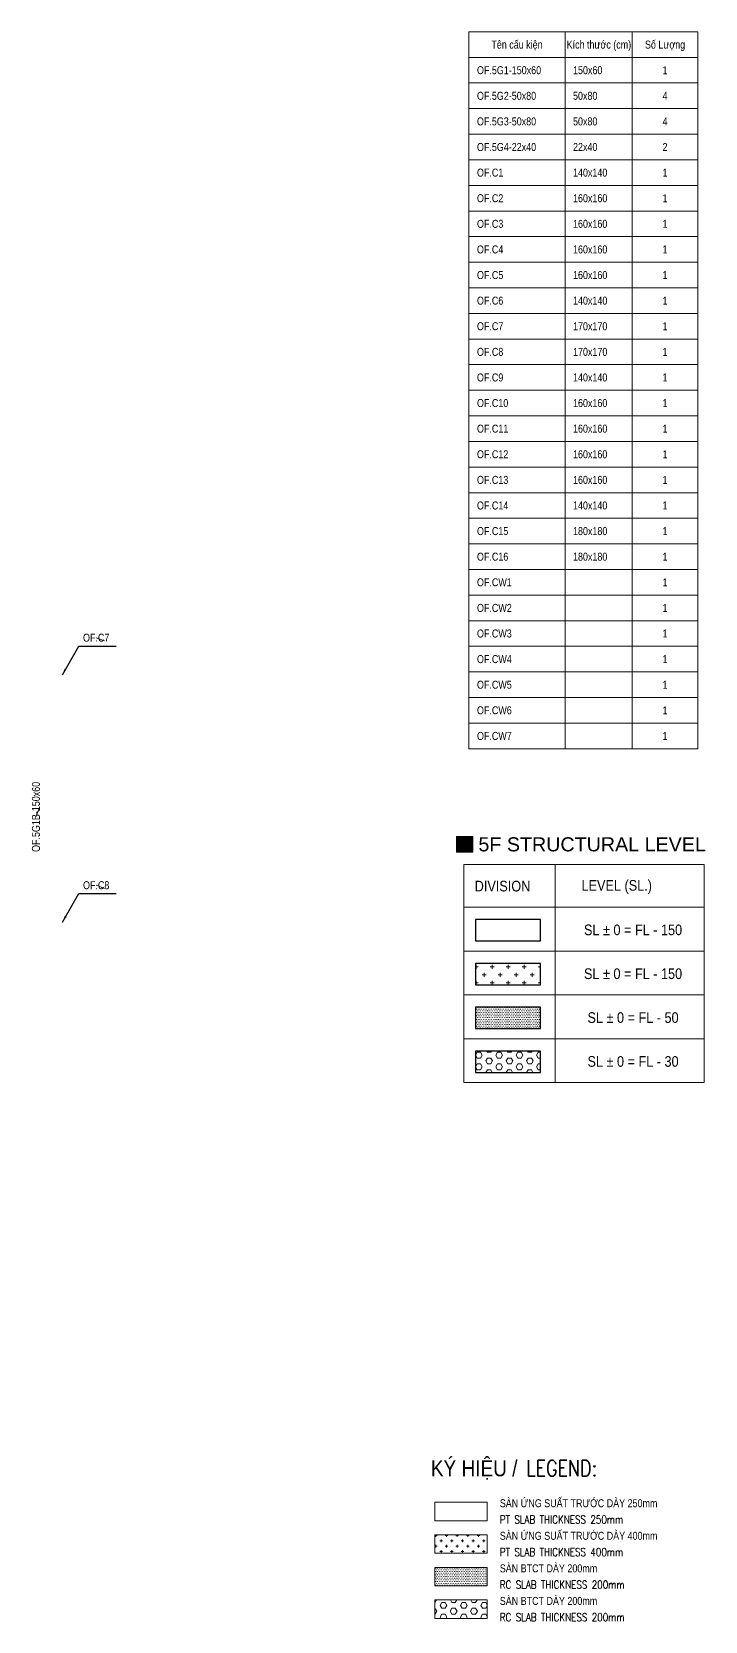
# Model space of a CAD drawing. Header units: millimetres. Extents: x -228566 to 117118, y -18667 to 244055.
# Drawn here: x 85567 to 117118, y 20291 to 94782 of the extents above; entities that cross this region are included whole.
import ezdxf
from ezdxf.enums import TextEntityAlignment as Align

# ---------------------------------------------------------------- set-up
doc = ezdxf.new("R2010")
doc.units = ezdxf.units.MM
doc.layers.get('0').update_dxf_attribs({"lineweight": 20})
doc.layers.get('Defpoints').update_dxf_attribs({"color": 151, "lineweight": 9})
doc.layers.add('$0$2020-08-14', color=2, linetype='Continuous', plot=False)
doc.layers.add('$0$FOOTING BOTTOM LEVEL$0$@ SL+100 EL-1.3', color=11, linetype='Continuous')
doc.layers.add('$0$FOOTING BOTTOM LEVEL$0$@ SL+300 EL-1.1', color=41, linetype='Continuous')
for name, color, linetype, lineweight in [('$0$NDC_S_HATCH MATERIAL', 251, 'Continuous', 13), ('$1$NDC_S_THIN LINE', 8, 'Continuous', 9), ('$3$NDC_S_VN TEXT', 7, 'Continuous', 20), ('NDC_S_ANNO', 7, 'Continuous', 20), ('NDC_S_CONTINUOUS', 3, 'Continuous', 20), ('NDC_S_DIM', 1, 'Continuous', 15), ('NDC_S_ENG TEXT', 2, 'Continuous', 20), ('NDC_S_HATCH MATERIAL', 8, 'Continuous', 13), ('NDC_S_VN TEXT', 7, 'Continuous', 20), ('NDC_Table', 3, 'Continuous', 20)]:
    doc.layers.add(name, color=color, linetype=linetype, lineweight=lineweight)
doc.styles.add('$0$FOOTING BOTTOM LEVEL$0$AREA MENSURATION$0$Style-Arial', font='arial.ttf')
doc.styles.add('$0$NDC_ARIAL', font='arial.ttf', dxfattribs={"width": 0.85})
doc.styles.add('ARIAL', font='arial.ttf', dxfattribs={"width": 0.8})
doc.styles.add('NDC_ARIAL', font='arial.ttf', dxfattribs={"width": 0.85})
doc.styles.add('NDC_DIM', font='', dxfattribs={"width": 0.75})
doc.styles.add('NDC_EN TXT', font='romans.shx', dxfattribs={"width": 0.8})
doc.styles.add('NDC_VIE TXT', font='arial.ttf', dxfattribs={"width": 0.8})
doc.styles.get('NDC_DIM').set_extended_font_data('Dotum')
doc.dimstyles.new('NDC_dim_150', dxfattribs={"dimscale": 150, "dimtxt": 2.5, "dimasz": 1.5, "dimexe": 1.5, "dimexo": 2.5, "dimgap": 1, "dimtad": 1, "dimdec": 0, "dimzin": 0, "dimdsep": 46, "dimtxsty": 'NDC_DIM', "dimblk": 'DIMMARK', "dimcen": 0.09, "dimdle": 1.2, "dimclrd": 1, "dimclre": 1, "dimclrt": 3, "dimadec": 0, "dimazin": 0, "dimtfac": 1, "dimtdec": 0, "dimtix": 1, "dimtofl": 0, "dimtmove": 0, "dimatfit": 3, "dimfxl": 8, "dimfxlon": 1, "dimtolj": 1, "dimtzin": 0, "dimarcsym": 0})
doc.dimstyles.new('NDC_dim_iso', dxfattribs={"dimtxt": 2.5, "dimasz": 1, "dimexe": 1.5, "dimexo": 2.5, "dimgap": 1, "dimtad": 1, "dimdec": 0, "dimzin": 0, "dimdsep": 46, "dimtxsty": 'NDC_DIM', "dimblk": 'DIMMARK', "dimcen": 0.09, "dimdle": 1.2, "dimclrd": 1, "dimclre": 1, "dimclrt": 3, "dimadec": 0, "dimazin": 0, "dimtfac": 1, "dimtdec": 0, "dimtix": 1, "dimtofl": 0, "dimtmove": 0, "dimatfit": 3, "dimfxl": 8, "dimfxlon": 1, "dimtolj": 1, "dimtzin": 0, "dimarcsym": 0})

# ---------------------------------------------------------------- blocks, each defined once
blk = doc.blocks.new('DIMMARK')
at = {"layer": 'NDC_S_DIM', "color": 1}
blk.add_line((-1.5, 0), (1, 0), dxfattribs=at)
at = {"layer": 'NDC_S_DIM', "color": 2, "const_width": 0.1}
blk.add_lwpolyline([(-0.42, -0.42), (0.42, 0.42)], dxfattribs=at)
blk = doc.blocks.new('*U210')
at = {"layer": 'NDC_S_ANNO', "ltscale": 0.8, "style": 'ARIAL', "width": 0.8, "flags": 1}
blk.add_attdef('CHU_THICH', text='', height=2.5, dxfattribs=at).set_placement((0, 0), align=Align.MIDDLE_CENTER)
at = {"layer": 'NDC_S_ANNO', "ltscale": 0.8, "style": 'ARIAL', "width": 0.8}
blk.add_attdef('TEN', text='', height=2.5, dxfattribs=at).set_placement((-2.58, 1.03), align=Align.MIDDLE_CENTER)
at = {"layer": 'Defpoints'}
blk.add_leader([(0, 0), (-2.58, 1.03)], dimstyle='NDC_dim_iso', override={"dimgap": 0.625, "dimtad": 0}, dxfattribs=at)

msp = doc.modelspace()

# ---------------------------------------------------------------- hatches: boundary and pattern name
at = {"layer": '$0$NDC_S_HATCH MATERIAL'}
h = msp.add_hatch(dxfattribs=at)
h.set_pattern_fill('DOTS', color=256, scale=50)
h.paths.add_polyline_path([(104450.3, 22814), (104450.3, 21949.9), (106908.6, 21949.9), (106908.6, 22814)])
h = msp.add_hatch(dxfattribs=at)
h.set_pattern_fill('HEX', color=256, scale=50)
h.paths.add_polyline_path([(104450.3, 21288), (104450.3, 20423.9), (106908.6, 20423.9), (106908.6, 21288)])
at = {"layer": '$1$NDC_S_THIN LINE', "ltscale": 100}
h = msp.add_hatch(color=251, dxfattribs=at)
h.dxf.hatch_style = 1
h.paths.add_polyline_path([(106229.1, 57066.8), (105459, 57066.8), (105459, 56334.6), (106229.1, 56334.6)])
at = {"layer": 'NDC_S_HATCH MATERIAL', "ltscale": 500}
h = msp.add_hatch(dxfattribs=at)
h.set_pattern_fill('CROSS', color=256, scale=1000, pattern_type=2)
h.set_pattern_definition([(0, (-3067.03, 5309.89), (250, 250), [125, -375]), (90, (-3004.53, 5247.39), (-250, 250), [125, -375])])
h.paths.add_polyline_path([(104450.3, 24340), (104450.3, 23475.9), (106908.6, 23475.9), (106908.6, 24340)])

# ---------------------------------------------------------------- linework, layer by layer
msp.add_lwpolyline([(105459, 57066.8), (106229.1, 57066.8), (106229.1, 56334.6), (105459, 56334.6)], close=True)
at = {"layer": 'NDC_S_CONTINUOUS'}
for points in [[(104450.3, 25866), (106908.6, 25866), (106908.6, 25001.9), (104450.3, 25001.9)], [(104450.3, 24340), (106908.6, 24340), (106908.6, 23475.9), (104450.3, 23475.9)], [(104450.3, 22814), (106908.6, 22814), (106908.6, 21949.9), (104450.3, 21949.9)], [(104450.3, 21288), (106908.6, 21288), (106908.6, 20423.9), (104450.3, 20423.9)]]:
    msp.add_lwpolyline(points, close=True, dxfattribs=at)
at = {"layer": 'NDC_Table'}
for p, q in [((106049.9, 94781.8), (106049.9, 61181.8)), ((106049.9, 94781.8), (116774.9, 94781.8)), ((110549.9, 94781.8), (110549.9, 61181.8)), ((113699.9, 94781.8), (113699.9, 61181.8)), ((116774.9, 94781.8), (116774.9, 61181.8)), ((106049.9, 93581.8), (116774.9, 93581.8)), ((106049.9, 92381.8), (116774.9, 92381.8)), ((106049.9, 91181.8), (116774.9, 91181.8)), ((106049.9, 89981.8), (116774.9, 89981.8)), ((106049.9, 89981.8), (116774.9, 89981.8)), ((106049.9, 88781.8), (116774.9, 88781.8)), ((106049.9, 87581.8), (116774.9, 87581.8)), ((106049.9, 86381.8), (116774.9, 86381.8)), ((106049.9, 85181.8), (116774.9, 85181.8)), ((106049.9, 83981.8), (116774.9, 83981.8)), ((106049.9, 82781.8), (116774.9, 82781.8)), ((106049.9, 81581.8), (116774.9, 81581.8)), ((106049.9, 80381.8), (116774.9, 80381.8)), ((106049.9, 79181.8), (116774.9, 79181.8)), ((106049.9, 77981.8), (116774.9, 77981.8)), ((106049.9, 76781.8), (116774.9, 76781.8)), ((106049.9, 75581.8), (116774.9, 75581.8)), ((106049.9, 74381.8), (116774.9, 74381.8)), ((106049.9, 73181.8), (116774.9, 73181.8)), ((106049.9, 71981.8), (116774.9, 71981.8)), ((106049.9, 70781.8), (116774.9, 70781.8)), ((106049.9, 69581.8), (116774.9, 69581.8)), ((106049.9, 68381.8), (116774.9, 68381.8)), ((106049.9, 67181.8), (116774.9, 67181.8)), ((106049.9, 65981.8), (116774.9, 65981.8)), ((106049.9, 64781.8), (116774.9, 64781.8)), ((106049.9, 63581.8), (116774.9, 63581.8)), ((106049.9, 62381.8), (116774.9, 62381.8)), ((106049.9, 61181.8), (116774.9, 61181.8))]:
    msp.add_line(p, q, dxfattribs=at)

# ---------------------------------------------------------------- block references
at = {"layer": 'NDC_S_VN TEXT', "xscale": 150, "yscale": 150, "zscale": 150}
for p, values in [((88970.5, 66230.8), {'TEN': 'OF.C7'}), ((88970.5, 54630.8), {'TEN': 'OF.C8'})]:
    msp.add_blockref('*U210', p, dxfattribs=at).add_auto_attribs(values)
at = {"layer": 'NDC_S_VN TEXT'}
ref = msp.add_blockref('*U210', (85916.2, 58373.1), dxfattribs=dict(at, xscale=150, yscale=150, zscale=150, rotation=90))
ref.add_attrib('TEN', 'OF.5G1B-150x60', dxfattribs={"layer": 'NDC_S_ANNO', "ltscale": 0.8, "height": 375, "rotation": 90, "style": 'ARIAL', "width": 0.8}).set_placement((85759.9, 57986.3), align=Align.MIDDLE_CENTER)

# ---------------------------------------------------------------- texts
at = {"style": '$0$FOOTING BOTTOM LEVEL$0$AREA MENSURATION$0$Style-Arial'}
msp.add_text('5F STRUCTURAL LEVEL', height=660, dxfattribs=at).set_placement((106492.8, 57030.6), align=Align.TOP_LEFT)
at = {"layer": 'NDC_S_ENG TEXT', "attachment_point": 1, "line_spacing_factor": 0.7, "style": 'NDC_EN TXT'}
for s, insert, char_height in [('LEGEND:', (108737.2, 27833.5), 750), ('PT SLAB THICKNESS 250mm', (107494.5, 25244.2), 375), ('PT SLAB THICKNESS 400mm', (107494.5, 23718.2), 375), ('RC SLAB THICKNESS 200mm', (107494.5, 22192.2), 375), ('RC SLAB THICKNESS 200mm', (107494.5, 20666.2), 375)]:
    msp.add_mtext_dynamic_manual_height_columns(s, width=11151.525, gutter_width=10, heights=[0], dxfattribs=dict(at, insert=insert, char_height=char_height))
at = {"layer": 'NDC_S_VN TEXT', "style": 'NDC_ARIAL', "width": 0.8}
for s, p in [('Tên cấu kiện', (108299.9, 94181.8)), ('Kích thước (cm)', (112138.1, 94181.8)), ('Số Lượng', (115237.4, 94181.8)), ('1', (115237.4, 92981.8)), ('4', (115237.4, 91781.8)), ('4', (115237.4, 90581.8)), ('2', (115237.4, 89381.8)), ('1', (115237.4, 88181.8)), ('1', (115237.4, 86981.8)), ('1', (115237.4, 85781.8)), ('1', (115237.4, 84581.8)), ('1', (115237.4, 83381.8)), ('1', (115237.4, 82181.8)), ('1', (115237.4, 80981.8)), ('1', (115237.4, 79781.8)), ('1', (115237.4, 78581.8)), ('1', (115237.4, 77381.8)), ('1', (115237.4, 76181.8)), ('1', (115237.4, 74981.8)), ('1', (115237.4, 73781.8)), ('1', (115237.4, 72581.8)), ('1', (115237.4, 71381.8)), ('1', (115237.4, 70181.8)), ('1', (115237.4, 68981.8)), ('1', (115237.4, 67781.8)), ('1', (115237.4, 66581.8)), ('1', (115237.4, 65381.8)), ('1', (115237.4, 64181.8)), ('1', (115237.4, 62981.8)), ('1', (115237.4, 61781.8))]:
    msp.add_text(s, height=375, dxfattribs=at).set_placement(p, align=Align.MIDDLE_CENTER)
for s, p in [('OF.5G1-150x60', (106424.9, 92981.8)), ('150x60', (110924.9, 92981.8)), ('OF.5G2-50x80', (106424.9, 91781.8)), ('50x80', (110924.9, 91781.8)), ('OF.5G3-50x80', (106424.9, 90581.8)), ('50x80', (110924.9, 90581.8)), ('OF.5G4-22x40', (106424.9, 89381.8)), ('22x40', (110924.9, 89381.8)), ('OF.C1', (106424.9, 88181.8)), ('140x140', (110924.9, 88181.8)), ('OF.C2', (106424.9, 86981.8)), ('160x160', (110924.9, 86981.8)), ('OF.C3', (106424.9, 85781.8)), ('160x160', (110924.9, 85781.8)), ('OF.C4', (106424.9, 84581.8)), ('160x160', (110924.9, 84581.8)), ('OF.C5', (106424.9, 83381.8)), ('160x160', (110924.9, 83381.8)), ('OF.C6', (106424.9, 82181.8)), ('140x140', (110924.9, 82181.8)), ('OF.C7', (106424.9, 80981.8)), ('170x170', (110924.9, 80981.8)), ('OF.C8', (106424.9, 79781.8)), ('170x170', (110924.9, 79781.8)), ('OF.C9', (106424.9, 78581.8)), ('140x140', (110924.9, 78581.8)), ('OF.C10', (106424.9, 77381.8)), ('160x160', (110924.9, 77381.8)), ('OF.C11', (106424.9, 76181.8)), ('160x160', (110924.9, 76181.8)), ('OF.C12', (106424.9, 74981.8)), ('160x160', (110924.9, 74981.8)), ('OF.C13', (106424.9, 73781.8)), ('160x160', (110924.9, 73781.8)), ('OF.C14', (106424.9, 72581.8)), ('140x140', (110924.9, 72581.8)), ('OF.C15', (106424.9, 71381.8)), ('180x180', (110924.9, 71381.8)), ('OF.C16', (106424.9, 70181.8)), ('180x180', (110924.9, 70181.8)), ('OF.CW1', (106424.9, 68981.8)), ('OF.CW2', (106424.9, 67781.8)), ('OF.CW3', (106424.9, 66581.8)), ('OF.CW4', (106424.9, 65381.8)), ('OF.CW5', (106424.9, 64181.8)), ('OF.CW6', (106424.9, 62981.8)), ('OF.CW7', (106424.9, 61781.8))]:
    msp.add_text(s, height=375, dxfattribs=at).set_placement(p, align=Align.MIDDLE_LEFT)
at = {"layer": 'NDC_S_VN TEXT', "style": 'NDC_VIE TXT', "width": 0.85}
msp.add_text('KÝ HIỆU /', height=750, dxfattribs=at).set_placement((104265.2, 27833.5), align=Align.TOP_LEFT)
at = {"layer": 'NDC_S_VN TEXT', "char_height": 375, "attachment_point": 1, "style": 'NDC_VIE TXT'}
for s, insert in [('SÀN ỨNG SUẤT TRƯỚC DÀY 250mm', (107494.5, 26007.6)), ('SÀN ỨNG SUẤT TRƯỚC DÀY 400mm', (107494.5, 24481.6)), ('SÀN BTCT DÀY 200mm', (107494.5, 22955.6)), ('SÀN BTCT DÀY 200mm', (107494.5, 21429.6))]:
    msp.add_mtext_dynamic_manual_height_columns(s, width=8485.707, gutter_width=10, heights=[0], dxfattribs=dict(at, insert=insert))

# ---------------------------------------------------------------- leaders
for points in [[(86998.3, 64647), (87764.8, 65991.9), (89514.4, 65991.9)], [(86998.3, 53047), (87764.8, 54391.9), (89514.4, 54391.9)]]:
    msp.add_leader(points, dimstyle='NDC_dim_150', override={"dimasz": 2, "dimgap": 1, "dimtad": 0})

# ---------------------------------------------------------------- wipeouts: each hides what was drawn before it
msp.add_wipeout([(105807, 55753.5), (117072.5, 55753.5), (117072.5, 45531.2), (105807, 45531.2)]).dxf.layer = '$0$2020-08-14'

# ---------------------------------------------------------------- next in the draw order: hatches: boundary and pattern name
at = {"layer": '$0$NDC_S_HATCH MATERIAL'}
h = msp.add_hatch(dxfattribs=at)
h.set_pattern_fill('CROSS', color=256, scale=1500)
h.set_pattern_definition([(0, (-70710, -16535.14), (375, 375), [187.5, -562.5]), (90, (-70616.26, -16628.9), (-375, 375), [187.5, -562.5])])
h.paths.add_polyline_path([(109405.1, 51119.3), (106354.7, 51119.3), (106354.7, 50119.3), (109405.1, 50119.3)])
h = msp.add_hatch(dxfattribs=at)
h.set_pattern_fill('DOTS', color=256, scale=50)
h.paths.add_polyline_path([(109405.1, 49063.8), (106354.7, 49063.8), (106354.7, 48063.8), (109405.1, 48063.8)])
h = msp.add_hatch(dxfattribs=at)
h.set_pattern_fill('HEX', color=256, scale=50)
h.set_pattern_definition([(0, (-243.76, 10388.86), (0, 274.96307), [158.75, -317.5]), (120, (-243.76, 10388.86), (-238.125, -137.48153), [158.75, -317.5]), (60, (-85, 10388.86), (-238.125, 137.48153), [158.75, -317.5])])
h.paths.add_polyline_path([(109405.1, 47008.2), (106354.7, 47008.2), (106354.7, 46008.2), (109405.1, 46008.2)])

# ---------------------------------------------------------------- next in the draw order: linework, layer by layer
at = {"layer": '$0$FOOTING BOTTOM LEVEL$0$@ SL+100 EL-1.3', "color": 7}
for points in [[(109405.1, 49063.8), (106354.7, 49063.8), (106354.7, 48063.8), (109405.1, 48063.8)], [(109405.1, 47008.2), (106354.7, 47008.2), (106354.7, 46008.2), (109405.1, 46008.2)]]:
    msp.add_lwpolyline(points, close=True, dxfattribs=at)
at = {"layer": '$0$FOOTING BOTTOM LEVEL$0$@ SL+300 EL-1.1', "color": 7}
for points in [[(109405.1, 53174.9), (106354.7, 53174.9), (106354.7, 52174.9), (109405.1, 52174.9)], [(109405.1, 51119.3), (106354.7, 51119.3), (106354.7, 50119.3), (109405.1, 50119.3)]]:
    msp.add_lwpolyline(points, close=True, dxfattribs=at)
for p, q in [((105807, 55753.5), (117072.5, 55753.5)), ((105807, 55753.5), (105807, 45531.2)), ((110086.8, 55753.5), (110086.8, 45531.2)), ((117072.5, 55753.5), (117072.5, 45531.2)), ((105807, 53753.5), (117072.5, 53753.5)), ((105807, 51697.9), (117072.5, 51697.9)), ((105807, 49642.4), (117072.5, 49642.4)), ((105807, 47586.8), (117072.5, 47586.8)), ((105807, 45531.2), (117072.5, 45531.2))]:
    msp.add_line(p, q)

# ---------------------------------------------------------------- next in the draw order: texts
at = {"layer": '$3$NDC_S_VN TEXT', "style": '$0$NDC_ARIAL', "width": 0.85}
for s, p in [('DIVISION', (106317.6, 54993.2)), ('LEVEL (SL.)', (111323.8, 55027.8))]:
    msp.add_text(s, height=500, dxfattribs=at).set_placement(p, align=Align.TOP_LEFT)
for s, p in [('SL %%P 0 = FL - 150', (113737.5, 52442.5)), ('SL %%P 0 = FL - 150', (113737.5, 50386.9)), ('SL %%P 0 = FL - 50', (113737.5, 48331.3)), ('SL %%P 0 = FL - 30', (113737.5, 46275.8))]:
    msp.add_text(s, height=500, dxfattribs=at).set_placement(p, align=Align.CENTER)

doc.saveas('drawing.dxf')
